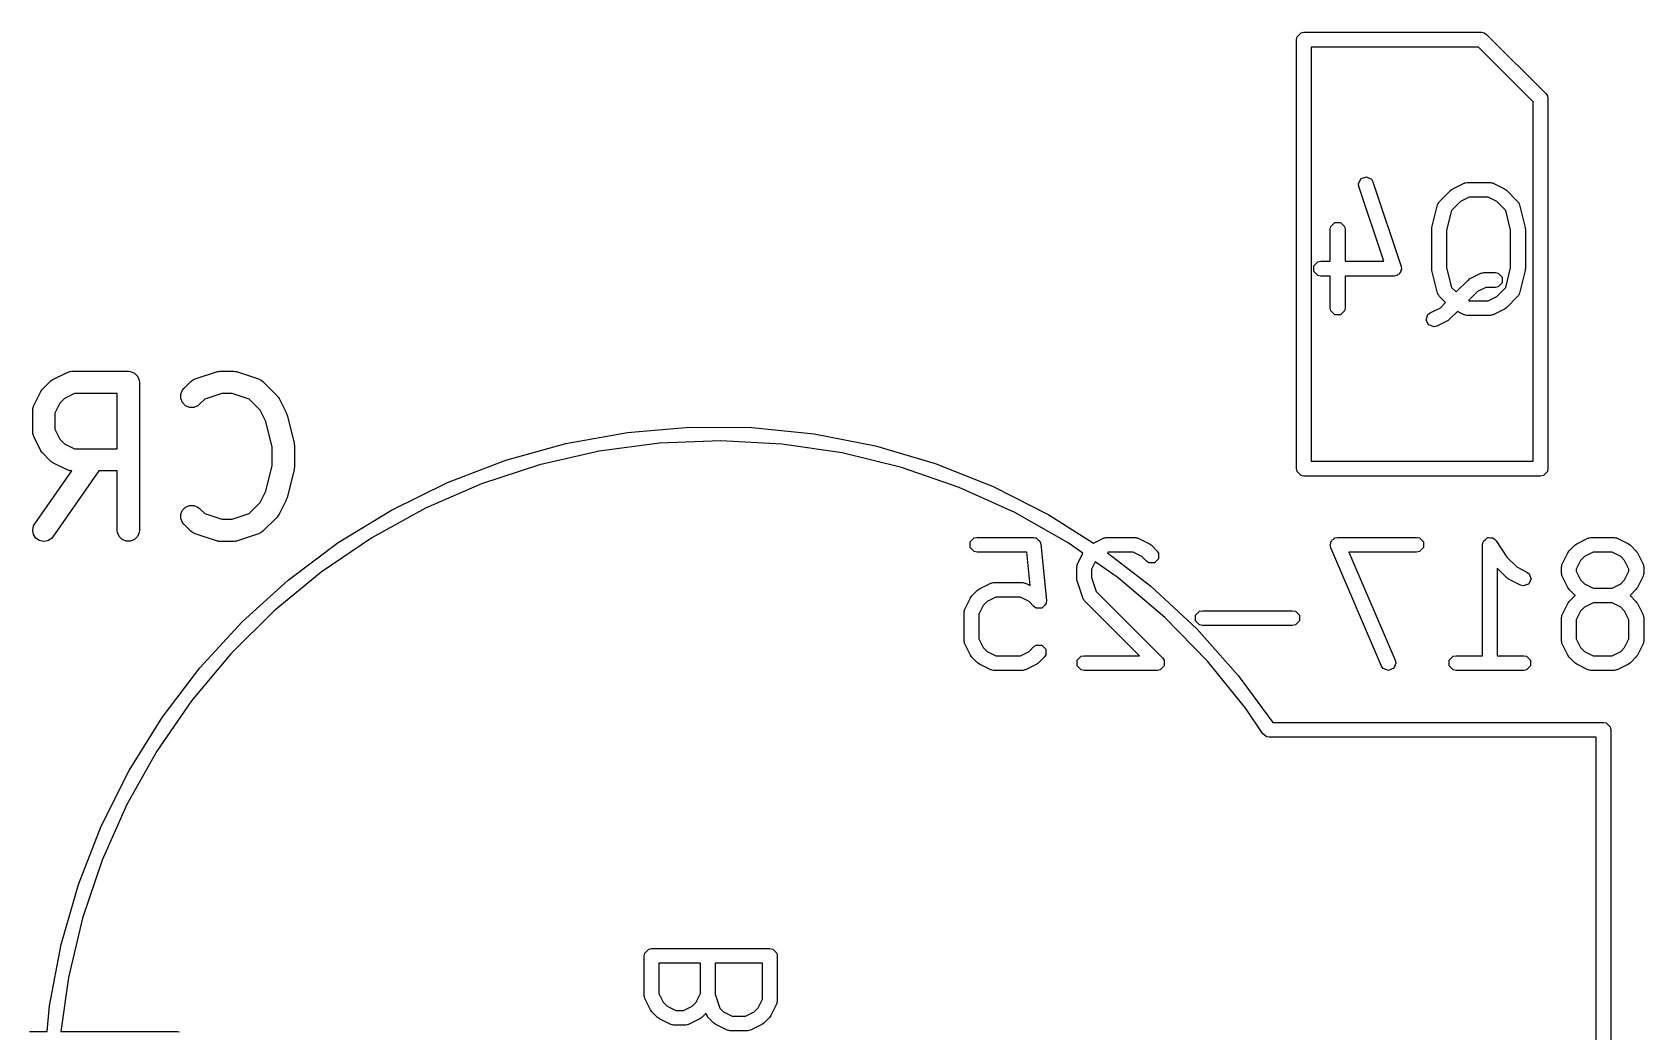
# Model space of a CAD drawing. Header units: inches. Extents: x 0.38 to 5.39, y 0.07 to 3.28.
# Drawn here: x 2.5066 to 2.9355, y 0.4169 to 0.6829 of the extents above; entities that cross this region are included whole.
import ezdxf

# ---------------------------------------------------------------- set-up
doc = ezdxf.new("R2010")
doc.units = ezdxf.units.IN
doc.header["$MEASUREMENT"] = 0
doc.layers.add('BLACK', color=250, linetype='CONTINUOUS')

msp = doc.modelspace()

# ---------------------------------------------------------------- linework, layer by layer
at = {"layer": 'BLACK', "linetype": 'CONTINUOUS'}
for p, q in [((2.84323, 0.6817), (2.84429, 0.68276)), ((2.84429, 0.68276), (2.84505, 0.68291)), ((2.84505, 0.68291), (2.89229, 0.68291)), ((2.89229, 0.68291), (2.89304, 0.68276)), ((2.89304, 0.68276), (2.89368, 0.68234)), ((2.89368, 0.68234), (2.90943, 0.66659)), ((2.84308, 0.68094), (2.84323, 0.6817)), ((2.84308, 0.56677), (2.84308, 0.68094)), ((2.84702, 0.67898), (2.84702, 0.56874)), ((2.89148, 0.67898), (2.84702, 0.67898)), ((2.90607, 0.66438), (2.89148, 0.67898)), ((2.90943, 0.66659), (2.90986, 0.66595)), ((2.90986, 0.66595), (2.90986, 0.66595)), ((2.90986, 0.66595), (2.91001, 0.6652)), ((2.91001, 0.6652), (2.91001, 0.56677)), ((2.90607, 0.56874), (2.90607, 0.66438)), ((2.85958, 0.64263), (2.86026, 0.64398)), ((2.86026, 0.64398), (2.86168, 0.64445)), ((2.86168, 0.64445), (2.86303, 0.64378)), ((2.86303, 0.64378), (2.86341, 0.64311)), ((2.85968, 0.64187), (2.85958, 0.64263)), ((2.86631, 0.62196), (2.85968, 0.64187)), ((2.86341, 0.64311), (2.87091, 0.62061)), ((2.88115, 0.63788), (2.88415, 0.64088)), ((2.88415, 0.64088), (2.88441, 0.64106)), ((2.88441, 0.64106), (2.88466, 0.64125)), ((2.88466, 0.64125), (2.88766, 0.64275)), ((2.88766, 0.64275), (2.88776, 0.64278)), ((2.88776, 0.64278), (2.88779, 0.64281)), ((2.88779, 0.64281), (2.8881, 0.64287)), ((2.8881, 0.64287), (2.8884, 0.64295)), ((2.8884, 0.64295), (2.88845, 0.64294)), ((2.88845, 0.64294), (2.88854, 0.64296)), ((2.88854, 0.64296), (2.89454, 0.64296)), ((2.89454, 0.64296), (2.89464, 0.64294)), ((2.89464, 0.64294), (2.89468, 0.64295)), ((2.89468, 0.64295), (2.89498, 0.64287)), ((2.89498, 0.64287), (2.89529, 0.64281)), ((2.89529, 0.64281), (2.89533, 0.64278)), ((2.89533, 0.64278), (2.89542, 0.64275)), ((2.89542, 0.64275), (2.89842, 0.64125)), ((2.89842, 0.64125), (2.89867, 0.64106)), ((2.89867, 0.64106), (2.89893, 0.64088)), ((2.89893, 0.64088), (2.90193, 0.63788)), ((2.87913, 0.63097), (2.88063, 0.63697)), ((2.88063, 0.63697), (2.88072, 0.63716)), ((2.88072, 0.63724), (2.88086, 0.63744)), ((2.88072, 0.63716), (2.88072, 0.63724)), ((2.88086, 0.63744), (2.88096, 0.63766)), ((2.88096, 0.63766), (2.88103, 0.6377)), ((2.88103, 0.6377), (2.88115, 0.63788)), ((2.88432, 0.63548), (2.88301, 0.63025)), ((2.88671, 0.63787), (2.88432, 0.63548)), ((2.88901, 0.63902), (2.88671, 0.63787)), ((2.89408, 0.63902), (2.88901, 0.63902)), ((2.89637, 0.63787), (2.89408, 0.63902)), ((2.89876, 0.63548), (2.89637, 0.63787)), ((2.90007, 0.63025), (2.89876, 0.63548)), ((2.90193, 0.63788), (2.90205, 0.6377)), ((2.90205, 0.6377), (2.90212, 0.63766)), ((2.90212, 0.63766), (2.90222, 0.63744)), ((2.90222, 0.63744), (2.90236, 0.63724)), ((2.90236, 0.63724), (2.90236, 0.63716)), ((2.90236, 0.63716), (2.90245, 0.63697)), ((2.90245, 0.63697), (2.90395, 0.63097)), ((2.85208, 0.63049), (2.85223, 0.63124)), ((2.85223, 0.63124), (2.85329, 0.63231)), ((2.85329, 0.63231), (2.8548, 0.63231)), ((2.8548, 0.63231), (2.85586, 0.63124)), ((2.85586, 0.63124), (2.85601, 0.63049)), ((2.87907, 0.63049), (2.87912, 0.63073)), ((2.87912, 0.63073), (2.87913, 0.63097)), ((2.90395, 0.63097), (2.90396, 0.63073)), ((2.90396, 0.63073), (2.90401, 0.63049)), ((2.85208, 0.62196), (2.85208, 0.63049)), ((2.85601, 0.63049), (2.85601, 0.62196)), ((2.87907, 0.61999), (2.87907, 0.63049)), ((2.88301, 0.63025), (2.88301, 0.62023)), ((2.90007, 0.62023), (2.90007, 0.63025)), ((2.90401, 0.63049), (2.90401, 0.61999)), ((2.84879, 0.62181), (2.84955, 0.62196)), ((2.84955, 0.62196), (2.85208, 0.62196)), ((2.85601, 0.62196), (2.86631, 0.62196)), ((2.84773, 0.62074), (2.84879, 0.62181)), ((2.84773, 0.61924), (2.84773, 0.62074)), ((2.84879, 0.61817), (2.84773, 0.61924)), ((2.84955, 0.61802), (2.84879, 0.61817)), ((2.85208, 0.61802), (2.84955, 0.61802)), ((2.85208, 0.60949), (2.85208, 0.61802)), ((2.86904, 0.61802), (2.85601, 0.61802)), ((2.85601, 0.61802), (2.85601, 0.60949)), ((2.8698, 0.61817), (2.86904, 0.61802)), ((2.87003, 0.6184), (2.8698, 0.61817)), ((2.87033, 0.6185), (2.87003, 0.6184)), ((2.87054, 0.61891), (2.87033, 0.6185)), ((2.87086, 0.61924), (2.87054, 0.61891)), ((2.87101, 0.61985), (2.87086, 0.61956)), ((2.87086, 0.61956), (2.87086, 0.61924)), ((2.87091, 0.62061), (2.87101, 0.61985)), ((2.87912, 0.61975), (2.87907, 0.61999)), ((2.87913, 0.61951), (2.87912, 0.61975)), ((2.88063, 0.61351), (2.87913, 0.61951)), ((2.88301, 0.62023), (2.88432, 0.615)), ((2.88916, 0.61725), (2.89216, 0.61875)), ((2.89216, 0.61875), (2.89226, 0.61878)), ((2.89226, 0.61878), (2.89229, 0.61881)), ((2.89229, 0.61881), (2.8926, 0.61887)), ((2.8926, 0.61887), (2.8929, 0.61895)), ((2.8929, 0.61895), (2.89294, 0.61894)), ((2.89294, 0.61894), (2.89304, 0.61896)), ((2.89304, 0.61896), (2.89604, 0.61896)), ((2.89604, 0.61896), (2.89679, 0.61881)), ((2.89679, 0.61881), (2.89786, 0.61774)), ((2.89786, 0.61774), (2.89786, 0.61624)), ((2.89876, 0.615), (2.90007, 0.62023)), ((2.90395, 0.61951), (2.90245, 0.61351)), ((2.90396, 0.61975), (2.90395, 0.61951)), ((2.90401, 0.61999), (2.90396, 0.61975)), ((2.88072, 0.61332), (2.88063, 0.61351)), ((2.88432, 0.615), (2.88554, 0.61378)), ((2.88554, 0.61378), (2.88865, 0.61688)), ((2.88865, 0.61688), (2.88891, 0.61706)), ((2.89121, 0.61387), (2.88887, 0.61153)), ((2.88891, 0.61706), (2.88916, 0.61725)), ((2.89351, 0.61502), (2.89121, 0.61387)), ((2.89604, 0.61502), (2.89351, 0.61502)), ((2.89679, 0.61517), (2.89604, 0.61502)), ((2.89637, 0.61261), (2.89876, 0.615)), ((2.89786, 0.61624), (2.89679, 0.61517)), ((2.90245, 0.61351), (2.90236, 0.61332)), ((2.85223, 0.60874), (2.85208, 0.60949)), ((2.85601, 0.60949), (2.85586, 0.60874)), ((2.87866, 0.60825), (2.88138, 0.60961)), ((2.88072, 0.61324), (2.88072, 0.61332)), ((2.88086, 0.61304), (2.88072, 0.61324)), ((2.88096, 0.61282), (2.88086, 0.61304)), ((2.88103, 0.61278), (2.88096, 0.61282)), ((2.88115, 0.6126), (2.88103, 0.61278)), ((2.88276, 0.61099), (2.88115, 0.6126)), ((2.88138, 0.60961), (2.88276, 0.61099)), ((2.88887, 0.61153), (2.88901, 0.61146)), ((2.88901, 0.61146), (2.89408, 0.61146)), ((2.89408, 0.61146), (2.89637, 0.61261)), ((2.89842, 0.60923), (2.89542, 0.60773)), ((2.89867, 0.60942), (2.89842, 0.60923)), ((2.89893, 0.6096), (2.89867, 0.60942)), ((2.90193, 0.6126), (2.89893, 0.6096)), ((2.90205, 0.61278), (2.90193, 0.6126)), ((2.90212, 0.61282), (2.90205, 0.61278)), ((2.90222, 0.61304), (2.90212, 0.61282)), ((2.90236, 0.61324), (2.90222, 0.61304)), ((2.90236, 0.61332), (2.90236, 0.61324)), ((2.85329, 0.60767), (2.85223, 0.60874)), ((2.8548, 0.60767), (2.85329, 0.60767)), ((2.85586, 0.60874), (2.8548, 0.60767)), ((2.87758, 0.60635), (2.87806, 0.60778)), ((2.87825, 0.60501), (2.87758, 0.60635)), ((2.87806, 0.60778), (2.87866, 0.60825)), ((2.87968, 0.60453), (2.87825, 0.60501)), ((2.88342, 0.60623), (2.88042, 0.60473)), ((2.88367, 0.60643), (2.88342, 0.60623)), ((2.88393, 0.6066), (2.88367, 0.60643)), ((2.88593, 0.6086), (2.88393, 0.6066)), ((2.88766, 0.60773), (2.88593, 0.6086)), ((2.88776, 0.60771), (2.88766, 0.60773)), ((2.88779, 0.60767), (2.88776, 0.60771)), ((2.8881, 0.60761), (2.88779, 0.60767)), ((2.8884, 0.60753), (2.8881, 0.60761)), ((2.88845, 0.60754), (2.8884, 0.60753)), ((2.88854, 0.60752), (2.88845, 0.60754)), ((2.89454, 0.60752), (2.88854, 0.60752)), ((2.89464, 0.60754), (2.89454, 0.60752)), ((2.89468, 0.60753), (2.89464, 0.60754)), ((2.89498, 0.60761), (2.89468, 0.60753)), ((2.89529, 0.60767), (2.89498, 0.60761)), ((2.89533, 0.60771), (2.89529, 0.60767)), ((2.89542, 0.60773), (2.89533, 0.60771)), ((2.88042, 0.60473), (2.87968, 0.60453)), ((2.51209, 0.59049), (2.51584, 0.59236)), ((2.51584, 0.59236), (2.51638, 0.59257)), ((2.51638, 0.59257), (2.51649, 0.59258)), ((2.51649, 0.59258), (2.51659, 0.59262)), ((2.51659, 0.59262), (2.51716, 0.59268)), ((2.51716, 0.59268), (2.53216, 0.59268)), ((2.53216, 0.59268), (2.53274, 0.59262)), ((2.53274, 0.59262), (2.5338, 0.59218)), ((2.5338, 0.59218), (2.53462, 0.59136)), ((2.54997, 0.59065), (2.5556, 0.59252)), ((2.5556, 0.59252), (2.55588, 0.59259)), ((2.55588, 0.59259), (2.55596, 0.59262)), ((2.55596, 0.59262), (2.55606, 0.59263)), ((2.55606, 0.59263), (2.55616, 0.59265)), ((2.55616, 0.59265), (2.55624, 0.59265)), ((2.55624, 0.59265), (2.55653, 0.59268)), ((2.55653, 0.59268), (2.56028, 0.59268)), ((2.56028, 0.59268), (2.56057, 0.59265)), ((2.56057, 0.59265), (2.56065, 0.59265)), ((2.56065, 0.59265), (2.56075, 0.59263)), ((2.56075, 0.59263), (2.56086, 0.59262)), ((2.56086, 0.59262), (2.56093, 0.59259)), ((2.56093, 0.59259), (2.56122, 0.59252)), ((2.56122, 0.59252), (2.56684, 0.59065)), ((2.50908, 0.58761), (2.50915, 0.5877)), ((2.50915, 0.5877), (2.50921, 0.58778)), ((2.50921, 0.58778), (2.50926, 0.58784)), ((2.50926, 0.58784), (2.50945, 0.58806)), ((2.50945, 0.58806), (2.51132, 0.58994)), ((2.51132, 0.58994), (2.51155, 0.59012)), ((2.51155, 0.59012), (2.5116, 0.59018)), ((2.5116, 0.59018), (2.51169, 0.59024)), ((2.51169, 0.59024), (2.51177, 0.5903)), ((2.51177, 0.5903), (2.51184, 0.59033)), ((2.51184, 0.59033), (2.51209, 0.59049)), ((2.53462, 0.59136), (2.53506, 0.5903)), ((2.53506, 0.5903), (2.53511, 0.58972)), ((2.53511, 0.58972), (2.53511, 0.55035)), ((2.54658, 0.58761), (2.54695, 0.58806)), ((2.54695, 0.58806), (2.54882, 0.58994)), ((2.54882, 0.58994), (2.54927, 0.5903)), ((2.54927, 0.5903), (2.54937, 0.59034)), ((2.54937, 0.59034), (2.54945, 0.59041)), ((2.54945, 0.59041), (2.54997, 0.59065)), ((2.56684, 0.59065), (2.56737, 0.59041)), ((2.56737, 0.59041), (2.56745, 0.59034)), ((2.56745, 0.59034), (2.56755, 0.5903)), ((2.56755, 0.5903), (2.56799, 0.58994)), ((2.56799, 0.58994), (2.57174, 0.58619)), ((2.50682, 0.583), (2.50702, 0.58355)), ((2.50702, 0.58355), (2.5089, 0.58729)), ((2.5089, 0.58729), (2.50905, 0.58754)), ((2.50905, 0.58754), (2.50908, 0.58761)), ((2.51396, 0.58423), (2.51262, 0.58153)), ((2.51516, 0.58542), (2.51396, 0.58423)), ((2.51786, 0.58677), (2.51516, 0.58542)), ((2.52921, 0.58677), (2.51786, 0.58677)), ((2.52921, 0.57205), (2.52921, 0.58677)), ((2.54614, 0.58655), (2.54658, 0.58761)), ((2.54614, 0.5854), (2.54614, 0.58655)), ((2.54658, 0.58433), (2.54614, 0.5854)), ((2.54739, 0.58352), (2.54658, 0.58433)), ((2.54846, 0.58308), (2.54739, 0.58352)), ((2.55067, 0.58352), (2.54961, 0.58308)), ((2.55112, 0.58389), (2.55067, 0.58352)), ((2.5525, 0.58527), (2.55112, 0.58389)), ((2.55701, 0.58677), (2.5525, 0.58527)), ((2.5598, 0.58677), (2.55701, 0.58677)), ((2.56431, 0.58527), (2.5598, 0.58677)), ((2.56723, 0.58235), (2.56431, 0.58527)), ((2.57174, 0.58619), (2.57193, 0.58596)), ((2.57193, 0.58596), (2.57199, 0.58591)), ((2.57199, 0.58591), (2.57204, 0.58582)), ((2.57204, 0.58582), (2.57211, 0.58574)), ((2.57211, 0.58574), (2.57214, 0.58567)), ((2.57214, 0.58567), (2.5723, 0.58542)), ((2.5723, 0.58542), (2.57417, 0.58167)), ((2.50671, 0.58222), (2.50677, 0.5828)), ((2.50671, 0.5766), (2.50671, 0.58222)), ((2.50677, 0.5828), (2.50681, 0.5829)), ((2.50681, 0.5829), (2.50682, 0.583)), ((2.51262, 0.58153), (2.51262, 0.5773)), ((2.54961, 0.58308), (2.54846, 0.58308)), ((2.56874, 0.57932), (2.56723, 0.58235)), ((2.57045, 0.57249), (2.56874, 0.57932)), ((2.57417, 0.58167), (2.57419, 0.58163)), ((2.57419, 0.58163), (2.5742, 0.58161)), ((2.5742, 0.58161), (2.57429, 0.58137)), ((2.57429, 0.58137), (2.57438, 0.58113)), ((2.57438, 0.58113), (2.57438, 0.58111)), ((2.57438, 0.58111), (2.57439, 0.58107)), ((2.57439, 0.58107), (2.57627, 0.57357)), ((2.50677, 0.57602), (2.50671, 0.5766)), ((2.50681, 0.57593), (2.50677, 0.57602)), ((2.50682, 0.57582), (2.50681, 0.57593)), ((2.50702, 0.57528), (2.50682, 0.57582)), ((2.5089, 0.57153), (2.50702, 0.57528)), ((2.51262, 0.5773), (2.51396, 0.5746)), ((2.64864, 0.57344), (2.66499, 0.57638)), ((2.66499, 0.57638), (2.68154, 0.5778)), ((2.68154, 0.5778), (2.69815, 0.57768)), ((2.69815, 0.57768), (2.71468, 0.57602)), ((2.71468, 0.57602), (2.73098, 0.57284)), ((2.50905, 0.57128), (2.5089, 0.57153)), ((2.50908, 0.57121), (2.50905, 0.57128)), ((2.50915, 0.57113), (2.50908, 0.57121)), ((2.50921, 0.57104), (2.50915, 0.57113)), ((2.50926, 0.57099), (2.50921, 0.57104)), ((2.50945, 0.57076), (2.50926, 0.57099)), ((2.51132, 0.56889), (2.50945, 0.57076)), ((2.51396, 0.5746), (2.51516, 0.5734)), ((2.51516, 0.5734), (2.51786, 0.57205)), ((2.51786, 0.57205), (2.52921, 0.57205)), ((2.57045, 0.56759), (2.57045, 0.57249)), ((2.57627, 0.57357), (2.57628, 0.57347)), ((2.57628, 0.57347), (2.5763, 0.57343)), ((2.5763, 0.57343), (2.57632, 0.57321)), ((2.57632, 0.57321), (2.57635, 0.57299)), ((2.57635, 0.57299), (2.57635, 0.57295)), ((2.57635, 0.57295), (2.57636, 0.57285)), ((2.57636, 0.57285), (2.57636, 0.56723)), ((2.63264, 0.56899), (2.64864, 0.57344)), ((2.65745, 0.57141), (2.6416, 0.56779)), ((2.67357, 0.57355), (2.65745, 0.57141)), ((2.68982, 0.57418), (2.67357, 0.57355)), ((2.70606, 0.57331), (2.68982, 0.57418)), ((2.72215, 0.57094), (2.70606, 0.57331)), ((2.73795, 0.56708), (2.72215, 0.57094)), ((2.73098, 0.57284), (2.74692, 0.56816)), ((2.51155, 0.5687), (2.51132, 0.56889)), ((2.5116, 0.56864), (2.51155, 0.5687)), ((2.51169, 0.56859), (2.5116, 0.56864)), ((2.51177, 0.56852), (2.51169, 0.56859)), ((2.51184, 0.56849), (2.51177, 0.56852)), ((2.51209, 0.56834), (2.51184, 0.56849)), ((2.51584, 0.56646), (2.51209, 0.56834)), ((2.51638, 0.56625), (2.51584, 0.56646)), ((2.51649, 0.56625), (2.51638, 0.56625)), ((2.51659, 0.56621), (2.51649, 0.56625)), ((2.51712, 0.56615), (2.51659, 0.56621)), ((2.56874, 0.56076), (2.57045, 0.56759)), ((2.57627, 0.56651), (2.57439, 0.55901)), ((2.57628, 0.56661), (2.57627, 0.56651)), ((2.5763, 0.56665), (2.57628, 0.56661)), ((2.57632, 0.56687), (2.5763, 0.56665)), ((2.57635, 0.56708), (2.57632, 0.56687)), ((2.57636, 0.56723), (2.57635, 0.56713)), ((2.57635, 0.56713), (2.57635, 0.56708)), ((2.61712, 0.56308), (2.63264, 0.56899)), ((2.6416, 0.56779), (2.62615, 0.56271)), ((2.75332, 0.56178), (2.73795, 0.56708)), ((2.74692, 0.56816), (2.76235, 0.56202)), ((2.84323, 0.56602), (2.84308, 0.56677)), ((2.84702, 0.56874), (2.90607, 0.56874)), ((2.91001, 0.56677), (2.90986, 0.56602)), ((2.50724, 0.55205), (2.51712, 0.56615)), ((2.52432, 0.56615), (2.51208, 0.54866)), ((2.52921, 0.56615), (2.52432, 0.56615)), ((2.52921, 0.55035), (2.52921, 0.56615)), ((2.60221, 0.55575), (2.61712, 0.56308)), ((2.62615, 0.56271), (2.61123, 0.55622)), ((2.76235, 0.56202), (2.77715, 0.55448)), ((2.84429, 0.56495), (2.84323, 0.56602)), ((2.84505, 0.5648), (2.84429, 0.56495)), ((2.90804, 0.5648), (2.84505, 0.5648)), ((2.90879, 0.56495), (2.90804, 0.5648)), ((2.90986, 0.56602), (2.90879, 0.56495)), ((2.56431, 0.55481), (2.56723, 0.55773)), ((2.56723, 0.55773), (2.56874, 0.56076)), ((2.57417, 0.55841), (2.5723, 0.55466)), ((2.57419, 0.55845), (2.57417, 0.55841)), ((2.5742, 0.55847), (2.57419, 0.55845)), ((2.57429, 0.55871), (2.5742, 0.55847)), ((2.57438, 0.55895), (2.57429, 0.55871)), ((2.57439, 0.55901), (2.57438, 0.55897)), ((2.57438, 0.55897), (2.57438, 0.55895)), ((2.76814, 0.55508), (2.75332, 0.56178)), ((2.54614, 0.55468), (2.54658, 0.55574)), ((2.54614, 0.55353), (2.54614, 0.55468)), ((2.54658, 0.55246), (2.54614, 0.55353)), ((2.54658, 0.55574), (2.54739, 0.55656)), ((2.54739, 0.55656), (2.54846, 0.557)), ((2.54846, 0.557), (2.54961, 0.557)), ((2.54961, 0.557), (2.55067, 0.55656)), ((2.55067, 0.55656), (2.55112, 0.55619)), ((2.55112, 0.55619), (2.5525, 0.55481)), ((2.5525, 0.55481), (2.55701, 0.55331)), ((2.5598, 0.55331), (2.56431, 0.55481)), ((2.57174, 0.55389), (2.56799, 0.55014)), ((2.57193, 0.55412), (2.57174, 0.55389)), ((2.57199, 0.55417), (2.57193, 0.55412)), ((2.57204, 0.55426), (2.57199, 0.55417)), ((2.57211, 0.55434), (2.57204, 0.55426)), ((2.57214, 0.55441), (2.57211, 0.55434)), ((2.5723, 0.55466), (2.57214, 0.55441)), ((2.58804, 0.54708), (2.60221, 0.55575)), ((2.61123, 0.55622), (2.59698, 0.54838)), ((2.78227, 0.54703), (2.76814, 0.55508)), ((2.77715, 0.55448), (2.78905, 0.54695)), ((2.50671, 0.55042), (2.50696, 0.55154)), ((2.50691, 0.54928), (2.50671, 0.55042)), ((2.50753, 0.54831), (2.50691, 0.54928)), ((2.50696, 0.55154), (2.50724, 0.55205)), ((2.52926, 0.54978), (2.52921, 0.55035)), ((2.5297, 0.54871), (2.52926, 0.54978)), ((2.53506, 0.54978), (2.53462, 0.54871)), ((2.53511, 0.55035), (2.53506, 0.54978)), ((2.54695, 0.55202), (2.54658, 0.55246)), ((2.54882, 0.55014), (2.54695, 0.55202)), ((2.54927, 0.54977), (2.54882, 0.55014)), ((2.54937, 0.54973), (2.54927, 0.54977)), ((2.54945, 0.54966), (2.54937, 0.54973)), ((2.54997, 0.54943), (2.54945, 0.54966)), ((2.5556, 0.54755), (2.54997, 0.54943)), ((2.55701, 0.55331), (2.5598, 0.55331)), ((2.56684, 0.54943), (2.56122, 0.54755)), ((2.56737, 0.54966), (2.56684, 0.54943)), ((2.56745, 0.54973), (2.56737, 0.54966)), ((2.56755, 0.54977), (2.56745, 0.54973)), ((2.56799, 0.55014), (2.56755, 0.54977)), ((2.50847, 0.54765), (2.50753, 0.54831)), ((2.5096, 0.5474), (2.50847, 0.54765)), ((2.51073, 0.5476), (2.5096, 0.5474)), ((2.51171, 0.54822), (2.51073, 0.5476)), ((2.51208, 0.54866), (2.51171, 0.54822)), ((2.53052, 0.5479), (2.5297, 0.54871)), ((2.53158, 0.54746), (2.53052, 0.5479)), ((2.53274, 0.54746), (2.53158, 0.54746)), ((2.5338, 0.5479), (2.53274, 0.54746)), ((2.53462, 0.54871), (2.5338, 0.5479)), ((2.55588, 0.54749), (2.5556, 0.54755)), ((2.55596, 0.54746), (2.55588, 0.54749)), ((2.55606, 0.54745), (2.55596, 0.54746)), ((2.55616, 0.54742), (2.55606, 0.54745)), ((2.55624, 0.54743), (2.55616, 0.54742)), ((2.55653, 0.5474), (2.55624, 0.54743)), ((2.56028, 0.5474), (2.55653, 0.5474)), ((2.56057, 0.54743), (2.56028, 0.5474)), ((2.56065, 0.54742), (2.56057, 0.54743)), ((2.56075, 0.54745), (2.56065, 0.54742)), ((2.56086, 0.54746), (2.56075, 0.54745)), ((2.56093, 0.54749), (2.56086, 0.54746)), ((2.56122, 0.54755), (2.56093, 0.54749)), ((2.57474, 0.53713), (2.58804, 0.54708)), ((2.59698, 0.54838), (2.58352, 0.53926)), ((2.75624, 0.54725), (2.7573, 0.54832)), ((2.75624, 0.54575), (2.75624, 0.54725)), ((2.7573, 0.54468), (2.75624, 0.54575)), ((2.7573, 0.54832), (2.75806, 0.54847)), ((2.75806, 0.54847), (2.77306, 0.54847)), ((2.77306, 0.54847), (2.77353, 0.54838)), ((2.77353, 0.54838), (2.77362, 0.54838)), ((2.77362, 0.54838), (2.77367, 0.54835)), ((2.77367, 0.54835), (2.77381, 0.54832)), ((2.77381, 0.54832), (2.77428, 0.54785)), ((2.77428, 0.54785), (2.77479, 0.54743)), ((2.77479, 0.54743), (2.77483, 0.5473)), ((2.77483, 0.5473), (2.77487, 0.54725)), ((2.77487, 0.54725), (2.77487, 0.54716)), ((2.77487, 0.54716), (2.77501, 0.5467)), ((2.77501, 0.5467), (2.77651, 0.5317)), ((2.78623, 0.54426), (2.78227, 0.54703)), ((2.78905, 0.54695), (2.79167, 0.54826)), ((2.79167, 0.54826), (2.79177, 0.54829)), ((2.79177, 0.54829), (2.7918, 0.54832)), ((2.7918, 0.54832), (2.79211, 0.54838)), ((2.79211, 0.54838), (2.79241, 0.54846)), ((2.79241, 0.54846), (2.79246, 0.54845)), ((2.79246, 0.54845), (2.79255, 0.54847)), ((2.79255, 0.54847), (2.80005, 0.54847)), ((2.80005, 0.54847), (2.80015, 0.54845)), ((2.80015, 0.54845), (2.80019, 0.54846)), ((2.80019, 0.54846), (2.8005, 0.54838)), ((2.8005, 0.54838), (2.80081, 0.54832)), ((2.80081, 0.54832), (2.80084, 0.54829)), ((2.80084, 0.54829), (2.80093, 0.54826)), ((2.80093, 0.54826), (2.80393, 0.54676)), ((2.80393, 0.54676), (2.80418, 0.54657)), ((2.80418, 0.54657), (2.80444, 0.54639)), ((2.80444, 0.54639), (2.80594, 0.54489)), ((2.80594, 0.54489), (2.80637, 0.54425)), ((2.85208, 0.54648), (2.85223, 0.54685)), ((2.85223, 0.54577), (2.85208, 0.54648)), ((2.85223, 0.54725), (2.8525, 0.54752)), ((2.85223, 0.54685), (2.85223, 0.54725)), ((2.85223, 0.54575), (2.85223, 0.54577)), ((2.85223, 0.54574), (2.85223, 0.54575)), ((2.85224, 0.54572), (2.85223, 0.54574)), ((2.86574, 0.51423), (2.85224, 0.54572)), ((2.8525, 0.54752), (2.85264, 0.54788)), ((2.85264, 0.54788), (2.85301, 0.54803)), ((2.85301, 0.54803), (2.85329, 0.54832)), ((2.85329, 0.54832), (2.854, 0.54846)), ((2.854, 0.54846), (2.85402, 0.54847)), ((2.85402, 0.54847), (2.85403, 0.54847)), ((2.85403, 0.54847), (2.85405, 0.54847)), ((2.85405, 0.54847), (2.87504, 0.54847)), ((2.87504, 0.54847), (2.8758, 0.54832)), ((2.8758, 0.54832), (2.87686, 0.54725)), ((2.87686, 0.54575), (2.8758, 0.54468)), ((2.87686, 0.54725), (2.87686, 0.54575)), ((2.89257, 0.5465), (2.89272, 0.54725)), ((2.89257, 0.51697), (2.89257, 0.5465)), ((2.89272, 0.54725), (2.89287, 0.5474)), ((2.89287, 0.5474), (2.89291, 0.5476)), ((2.89291, 0.5476), (2.89338, 0.54791)), ((2.89338, 0.54791), (2.89379, 0.54832)), ((2.89379, 0.54832), (2.89399, 0.54832)), ((2.89399, 0.54832), (2.89416, 0.54843)), ((2.89416, 0.54843), (2.89472, 0.54832)), ((2.89472, 0.54832), (2.89529, 0.54832)), ((2.89529, 0.54832), (2.89544, 0.54818)), ((2.89544, 0.54818), (2.89564, 0.54814)), ((2.89564, 0.54814), (2.89618, 0.54759)), ((2.89618, 0.54759), (2.89907, 0.54325)), ((2.91547, 0.54463), (2.91565, 0.54489)), ((2.91565, 0.54489), (2.91715, 0.54639)), ((2.91715, 0.54639), (2.91741, 0.54657)), ((2.91741, 0.54657), (2.91766, 0.54676)), ((2.91766, 0.54676), (2.92066, 0.54826)), ((2.92066, 0.54826), (2.92075, 0.54829)), ((2.92075, 0.54829), (2.92078, 0.54832)), ((2.92078, 0.54832), (2.92109, 0.54838)), ((2.92109, 0.54838), (2.9214, 0.54846)), ((2.9214, 0.54846), (2.92144, 0.54845)), ((2.92144, 0.54845), (2.92154, 0.54847)), ((2.92154, 0.54847), (2.92754, 0.54847)), ((2.92754, 0.54847), (2.92763, 0.54845)), ((2.92763, 0.54845), (2.92768, 0.54846)), ((2.92768, 0.54846), (2.92798, 0.54838)), ((2.92798, 0.54838), (2.92829, 0.54832)), ((2.92829, 0.54832), (2.92832, 0.54829)), ((2.92832, 0.54829), (2.92842, 0.54826)), ((2.92842, 0.54826), (2.93142, 0.54676)), ((2.93142, 0.54676), (2.93167, 0.54657)), ((2.93167, 0.54657), (2.93193, 0.54639)), ((2.93193, 0.54639), (2.93343, 0.54489)), ((2.93343, 0.54489), (2.9336, 0.54463)), ((2.75806, 0.54453), (2.7573, 0.54468)), ((2.77127, 0.54453), (2.75806, 0.54453)), ((2.77216, 0.53565), (2.77127, 0.54453)), ((2.78459, 0.54064), (2.78467, 0.54094)), ((2.78461, 0.5406), (2.78459, 0.54064)), ((2.78459, 0.5405), (2.78461, 0.5406)), ((2.78459, 0.5375), (2.78459, 0.5405)), ((2.78467, 0.54094), (2.78474, 0.54125)), ((2.78474, 0.54125), (2.78477, 0.54129)), ((2.78477, 0.54129), (2.78479, 0.54138)), ((2.78479, 0.54138), (2.78623, 0.54426)), ((2.78949, 0.54198), (2.78852, 0.54004)), ((2.7956, 0.53771), (2.78949, 0.54198)), ((2.79302, 0.54453), (2.79275, 0.5444)), ((2.79275, 0.5444), (2.80435, 0.53546)), ((2.79959, 0.54453), (2.79302, 0.54453)), ((2.80189, 0.54338), (2.79959, 0.54453)), ((2.80316, 0.54211), (2.80189, 0.54338)), ((2.8038, 0.54168), (2.80316, 0.54211)), ((2.80531, 0.54168), (2.8038, 0.54168)), ((2.80637, 0.54275), (2.80531, 0.54168)), ((2.80637, 0.54425), (2.80637, 0.54275)), ((2.87504, 0.54453), (2.85703, 0.54453)), ((2.85703, 0.54453), (2.86935, 0.51578)), ((2.8758, 0.54468), (2.87504, 0.54453)), ((2.89907, 0.54325), (2.90171, 0.54062)), ((2.90171, 0.54062), (2.90442, 0.53926)), ((2.91357, 0.54064), (2.91366, 0.54094)), ((2.91359, 0.5406), (2.91357, 0.54064)), ((2.91357, 0.5405), (2.91359, 0.5406)), ((2.91357, 0.539), (2.91357, 0.5405)), ((2.91366, 0.54094), (2.91372, 0.54125)), ((2.91372, 0.54125), (2.91375, 0.54129)), ((2.91375, 0.54129), (2.91378, 0.54138)), ((2.91378, 0.54138), (2.91528, 0.54438)), ((2.91528, 0.54438), (2.91547, 0.54463)), ((2.91866, 0.54233), (2.91751, 0.54004)), ((2.9197, 0.54338), (2.91866, 0.54233)), ((2.922, 0.54453), (2.9197, 0.54338)), ((2.92707, 0.54453), (2.922, 0.54453)), ((2.92937, 0.54338), (2.92707, 0.54453)), ((2.93042, 0.54233), (2.92937, 0.54338)), ((2.93157, 0.54004), (2.93042, 0.54233)), ((2.9336, 0.54463), (2.9338, 0.54438)), ((2.9338, 0.54438), (2.9353, 0.54138)), ((2.9353, 0.54138), (2.93532, 0.54129)), ((2.93532, 0.54129), (2.93535, 0.54125)), ((2.93535, 0.54125), (2.93542, 0.54094)), ((2.93542, 0.54094), (2.9355, 0.54064)), ((2.9355, 0.54064), (2.93549, 0.5406)), ((2.93549, 0.5406), (2.9355, 0.5405)), ((2.9355, 0.5405), (2.9355, 0.539)), ((2.56242, 0.52599), (2.57474, 0.53713)), ((2.58352, 0.53926), (2.57097, 0.52892)), ((2.75868, 0.53476), (2.76168, 0.53626)), ((2.76168, 0.53626), (2.76177, 0.53629)), ((2.76177, 0.53629), (2.7618, 0.53632)), ((2.7618, 0.53632), (2.76211, 0.53638)), ((2.76211, 0.53638), (2.76242, 0.53647)), ((2.76242, 0.53647), (2.76246, 0.53645)), ((2.76246, 0.53645), (2.76256, 0.53647)), ((2.76256, 0.53647), (2.77006, 0.53647)), ((2.77006, 0.53647), (2.77015, 0.53645)), ((2.77015, 0.53645), (2.7702, 0.53647)), ((2.7702, 0.53647), (2.7705, 0.53638)), ((2.7705, 0.53638), (2.77081, 0.53632)), ((2.77081, 0.53632), (2.77084, 0.53629)), ((2.77084, 0.53629), (2.77094, 0.53626)), ((2.77094, 0.53626), (2.77216, 0.53565)), ((2.78465, 0.53719), (2.78459, 0.5375)), ((2.78469, 0.53688), (2.78465, 0.53719)), ((2.78619, 0.53238), (2.78469, 0.53688)), ((2.78852, 0.54004), (2.78852, 0.53782)), ((2.78852, 0.53782), (2.78977, 0.53407)), ((2.808, 0.52719), (2.7956, 0.53771)), ((2.89915, 0.53761), (2.89651, 0.54025)), ((2.89651, 0.54025), (2.89651, 0.51697)), ((2.89941, 0.53743), (2.89915, 0.53761)), ((2.89966, 0.53724), (2.89941, 0.53743)), ((2.90266, 0.53574), (2.89966, 0.53724)), ((2.90442, 0.53926), (2.90503, 0.53879)), ((2.9055, 0.53736), (2.90483, 0.53601)), ((2.90503, 0.53879), (2.9055, 0.53736)), ((2.91359, 0.5389), (2.91357, 0.539)), ((2.91357, 0.53886), (2.91359, 0.5389)), ((2.91366, 0.53856), (2.91357, 0.53886)), ((2.91372, 0.53825), (2.91366, 0.53856)), ((2.91375, 0.53822), (2.91372, 0.53825)), ((2.91378, 0.53812), (2.91375, 0.53822)), ((2.91528, 0.53512), (2.91378, 0.53812)), ((2.91751, 0.54004), (2.91751, 0.53947)), ((2.91751, 0.53947), (2.91866, 0.53717)), ((2.91866, 0.53717), (2.9197, 0.53612)), ((2.92937, 0.53612), (2.93042, 0.53717)), ((2.93042, 0.53717), (2.93157, 0.53947)), ((2.93157, 0.53947), (2.93157, 0.54004)), ((2.9353, 0.53812), (2.9338, 0.53512)), ((2.93532, 0.53822), (2.9353, 0.53812)), ((2.93535, 0.53825), (2.93532, 0.53822)), ((2.93542, 0.53856), (2.93535, 0.53825)), ((2.9355, 0.53886), (2.93542, 0.53856)), ((2.9355, 0.539), (2.93549, 0.5389)), ((2.93549, 0.5389), (2.9355, 0.53886)), ((2.7548, 0.52938), (2.7563, 0.53238)), ((2.7563, 0.53238), (2.75649, 0.53263)), ((2.75649, 0.53263), (2.75667, 0.53289)), ((2.75667, 0.53289), (2.75817, 0.53439)), ((2.75817, 0.53439), (2.75843, 0.53457)), ((2.75843, 0.53457), (2.75868, 0.53476)), ((2.76302, 0.53253), (2.76072, 0.53138)), ((2.76959, 0.53253), (2.76302, 0.53253)), ((2.77189, 0.53138), (2.76959, 0.53253)), ((2.78624, 0.53229), (2.78619, 0.53238)), ((2.78624, 0.53225), (2.78624, 0.53229)), ((2.78641, 0.53199), (2.78624, 0.53225)), ((2.78657, 0.53171), (2.78641, 0.53199)), ((2.78977, 0.53407), (2.80744, 0.5164)), ((2.80435, 0.53546), (2.81651, 0.52414)), ((2.9034, 0.53554), (2.90266, 0.53574)), ((2.90483, 0.53601), (2.9034, 0.53554)), ((2.91547, 0.53487), (2.91528, 0.53512)), ((2.91565, 0.53461), (2.91547, 0.53487)), ((2.91715, 0.53311), (2.91565, 0.53461)), ((2.91565, 0.53139), (2.91715, 0.53289)), ((2.91731, 0.533), (2.91715, 0.53311)), ((2.91715, 0.53289), (2.91731, 0.533)), ((2.9197, 0.53612), (2.922, 0.53497)), ((2.922, 0.53497), (2.92707, 0.53497)), ((2.92707, 0.53497), (2.92937, 0.53612)), ((2.93193, 0.53311), (2.93177, 0.533)), ((2.93177, 0.533), (2.93193, 0.53289)), ((2.93343, 0.53461), (2.93193, 0.53311)), ((2.93193, 0.53289), (2.93343, 0.53139)), ((2.9336, 0.53487), (2.93343, 0.53461)), ((2.9338, 0.53512), (2.9336, 0.53487)), ((2.57097, 0.52892), (2.55942, 0.51747)), ((2.75459, 0.52864), (2.75468, 0.52895)), ((2.75461, 0.5286), (2.75459, 0.52864)), ((2.75459, 0.5285), (2.75461, 0.5286)), ((2.75459, 0.521), (2.75459, 0.5285)), ((2.75468, 0.52895), (2.75474, 0.52926)), ((2.75474, 0.52926), (2.75477, 0.52929)), ((2.75477, 0.52929), (2.7548, 0.52938)), ((2.75968, 0.53034), (2.75853, 0.52804)), ((2.75853, 0.52804), (2.75853, 0.52147)), ((2.76072, 0.53138), (2.75968, 0.53034)), ((2.77316, 0.53011), (2.77189, 0.53138)), ((2.7738, 0.52968), (2.77316, 0.53011)), ((2.77391, 0.52968), (2.7738, 0.52968)), ((2.77399, 0.52962), (2.77391, 0.52968)), ((2.77465, 0.52968), (2.77399, 0.52962)), ((2.77531, 0.52968), (2.77465, 0.52968)), ((2.77538, 0.52976), (2.77531, 0.52968)), ((2.77549, 0.52977), (2.77538, 0.52976)), ((2.77591, 0.53028), (2.77549, 0.52977)), ((2.77637, 0.53075), (2.77591, 0.53028)), ((2.77644, 0.53093), (2.77637, 0.53085)), ((2.77637, 0.53085), (2.77637, 0.53075)), ((2.77651, 0.5317), (2.77644, 0.53093)), ((2.78661, 0.53169), (2.78657, 0.53171)), ((2.78666, 0.53161), (2.78661, 0.53169)), ((2.8013, 0.51697), (2.78666, 0.53161)), ((2.81623, 0.52776), (2.8173, 0.52882)), ((2.81623, 0.52625), (2.81623, 0.52776)), ((2.8173, 0.52882), (2.81805, 0.52897)), ((2.81805, 0.52897), (2.84205, 0.52897)), ((2.84205, 0.52897), (2.8428, 0.52882)), ((2.8428, 0.52882), (2.84387, 0.52776)), ((2.84387, 0.52776), (2.84387, 0.52625)), ((2.91366, 0.52745), (2.91372, 0.52776)), ((2.91372, 0.52776), (2.91375, 0.52779)), ((2.91375, 0.52779), (2.91378, 0.52788)), ((2.91378, 0.52788), (2.91528, 0.53088)), ((2.91528, 0.53088), (2.91547, 0.53113)), ((2.91547, 0.53113), (2.91565, 0.53139)), ((2.91866, 0.52884), (2.91751, 0.52654)), ((2.9197, 0.52988), (2.91866, 0.52884)), ((2.922, 0.53103), (2.9197, 0.52988)), ((2.92707, 0.53103), (2.922, 0.53103)), ((2.92937, 0.52988), (2.92707, 0.53103)), ((2.93042, 0.52884), (2.92937, 0.52988)), ((2.93157, 0.52654), (2.93042, 0.52884)), ((2.93343, 0.53139), (2.9336, 0.53113)), ((2.9336, 0.53113), (2.9338, 0.53088)), ((2.9338, 0.53088), (2.9353, 0.52788)), ((2.9353, 0.52788), (2.93532, 0.52779)), ((2.93532, 0.52779), (2.93535, 0.52776)), ((2.93535, 0.52776), (2.93542, 0.52745)), ((2.55118, 0.51376), (2.56242, 0.52599)), ((2.81938, 0.51557), (2.808, 0.52719)), ((2.8173, 0.52518), (2.81623, 0.52625)), ((2.81651, 0.52414), (2.82756, 0.51174)), ((2.81805, 0.52503), (2.8173, 0.52518)), ((2.84205, 0.52503), (2.81805, 0.52503)), ((2.8428, 0.52518), (2.84205, 0.52503)), ((2.84387, 0.52625), (2.8428, 0.52518)), ((2.91357, 0.52714), (2.91366, 0.52745)), ((2.91359, 0.5271), (2.91357, 0.52714)), ((2.91357, 0.527), (2.91359, 0.5271)), ((2.91357, 0.521), (2.91357, 0.527)), ((2.91751, 0.52654), (2.91751, 0.52147)), ((2.93157, 0.52147), (2.93157, 0.52654)), ((2.93542, 0.52745), (2.9355, 0.52714)), ((2.9355, 0.52714), (2.93549, 0.5271)), ((2.93549, 0.5271), (2.9355, 0.527)), ((2.9355, 0.527), (2.9355, 0.521)), ((2.75461, 0.52091), (2.75459, 0.521)), ((2.75459, 0.52086), (2.75461, 0.52091)), ((2.75468, 0.52056), (2.75459, 0.52086)), ((2.75474, 0.52025), (2.75468, 0.52056)), ((2.75477, 0.52022), (2.75474, 0.52025)), ((2.7548, 0.52012), (2.75477, 0.52022)), ((2.7563, 0.51712), (2.7548, 0.52012)), ((2.75853, 0.52147), (2.75968, 0.51917)), ((2.75968, 0.51917), (2.76072, 0.51812)), ((2.77189, 0.51812), (2.77316, 0.5194)), ((2.77316, 0.5194), (2.7738, 0.51982)), ((2.7738, 0.51982), (2.77531, 0.51982)), ((2.77531, 0.51982), (2.77637, 0.51876)), ((2.91359, 0.52091), (2.91357, 0.521)), ((2.91357, 0.52086), (2.91359, 0.52091)), ((2.91366, 0.52056), (2.91357, 0.52086)), ((2.91372, 0.52025), (2.91366, 0.52056)), ((2.91375, 0.52022), (2.91372, 0.52025)), ((2.91378, 0.52012), (2.91375, 0.52022)), ((2.91528, 0.51712), (2.91378, 0.52012)), ((2.91751, 0.52147), (2.91866, 0.51917)), ((2.91866, 0.51917), (2.9197, 0.51812)), ((2.92937, 0.51812), (2.93042, 0.51917)), ((2.93042, 0.51917), (2.93157, 0.52147)), ((2.9353, 0.52012), (2.9338, 0.51712)), ((2.93532, 0.52022), (2.9353, 0.52012)), ((2.93535, 0.52025), (2.93532, 0.52022)), ((2.93542, 0.52056), (2.93535, 0.52025)), ((2.9355, 0.52086), (2.93542, 0.52056)), ((2.9355, 0.521), (2.93549, 0.52091)), ((2.93549, 0.52091), (2.9355, 0.52086)), ((2.55942, 0.51747), (2.54899, 0.50499)), ((2.75649, 0.51687), (2.7563, 0.51712)), ((2.75667, 0.51661), (2.75649, 0.51687)), ((2.75817, 0.51511), (2.75667, 0.51661)), ((2.75843, 0.51494), (2.75817, 0.51511)), ((2.75868, 0.51474), (2.75843, 0.51494)), ((2.76168, 0.51324), (2.75868, 0.51474)), ((2.76072, 0.51812), (2.76302, 0.51697)), ((2.76302, 0.51697), (2.76959, 0.51697)), ((2.76959, 0.51697), (2.77189, 0.51812)), ((2.77394, 0.51474), (2.77094, 0.51324)), ((2.77419, 0.51494), (2.77394, 0.51474)), ((2.77445, 0.51511), (2.77419, 0.51494)), ((2.77595, 0.51661), (2.77445, 0.51511)), ((2.77637, 0.51725), (2.77595, 0.51661)), ((2.77637, 0.51876), (2.77637, 0.51725)), ((2.78474, 0.51576), (2.7858, 0.51682)), ((2.78474, 0.51425), (2.78474, 0.51576)), ((2.7858, 0.51682), (2.78655, 0.51697)), ((2.78655, 0.51697), (2.8013, 0.51697)), ((2.80744, 0.5164), (2.80787, 0.51576)), ((2.80787, 0.51576), (2.80787, 0.51425)), ((2.82963, 0.50295), (2.81938, 0.51557)), ((2.86951, 0.51503), (2.86895, 0.51363)), ((2.86935, 0.51578), (2.86951, 0.51503)), ((2.88372, 0.51576), (2.88479, 0.51682)), ((2.88372, 0.51425), (2.88372, 0.51576)), ((2.88479, 0.51682), (2.88554, 0.51697)), ((2.88554, 0.51697), (2.89257, 0.51697)), ((2.89651, 0.51697), (2.90354, 0.51697)), ((2.90354, 0.51697), (2.90429, 0.51682)), ((2.90429, 0.51682), (2.90536, 0.51576)), ((2.90536, 0.51576), (2.90536, 0.51425)), ((2.91547, 0.51687), (2.91528, 0.51712)), ((2.91565, 0.51661), (2.91547, 0.51687)), ((2.91715, 0.51511), (2.91565, 0.51661)), ((2.91741, 0.51494), (2.91715, 0.51511)), ((2.91766, 0.51474), (2.91741, 0.51494)), ((2.92066, 0.51324), (2.91766, 0.51474)), ((2.9197, 0.51812), (2.922, 0.51697)), ((2.922, 0.51697), (2.92707, 0.51697)), ((2.92707, 0.51697), (2.92937, 0.51812)), ((2.93142, 0.51474), (2.92842, 0.51324)), ((2.93167, 0.51494), (2.93142, 0.51474)), ((2.93193, 0.51511), (2.93167, 0.51494)), ((2.93343, 0.51661), (2.93193, 0.51511)), ((2.9336, 0.51687), (2.93343, 0.51661)), ((2.9338, 0.51712), (2.9336, 0.51687)), ((2.54113, 0.50054), (2.55118, 0.51376)), ((2.76177, 0.51322), (2.76168, 0.51324)), ((2.7618, 0.51319), (2.76177, 0.51322)), ((2.76211, 0.51312), (2.7618, 0.51319)), ((2.76242, 0.51304), (2.76211, 0.51312)), ((2.76246, 0.51305), (2.76242, 0.51304)), ((2.76256, 0.51304), (2.76246, 0.51305)), ((2.77006, 0.51304), (2.76256, 0.51304)), ((2.77015, 0.51305), (2.77006, 0.51304)), ((2.7702, 0.51304), (2.77015, 0.51305)), ((2.7705, 0.51312), (2.7702, 0.51304)), ((2.77081, 0.51319), (2.7705, 0.51312)), ((2.77084, 0.51322), (2.77081, 0.51319)), ((2.77094, 0.51324), (2.77084, 0.51322)), ((2.7858, 0.51319), (2.78474, 0.51425)), ((2.78655, 0.51304), (2.7858, 0.51319)), ((2.80605, 0.51304), (2.78655, 0.51304)), ((2.80681, 0.51319), (2.80605, 0.51304)), ((2.80787, 0.51425), (2.80681, 0.51319)), ((2.82756, 0.51174), (2.83678, 0.49925)), ((2.86617, 0.5136), (2.86574, 0.51423)), ((2.86757, 0.51304), (2.86617, 0.5136)), ((2.86895, 0.51363), (2.86757, 0.51304)), ((2.88479, 0.51319), (2.88372, 0.51425)), ((2.88554, 0.51304), (2.88479, 0.51319)), ((2.90354, 0.51304), (2.88554, 0.51304)), ((2.90429, 0.51319), (2.90354, 0.51304)), ((2.90536, 0.51425), (2.90429, 0.51319)), ((2.92075, 0.51322), (2.92066, 0.51324)), ((2.92078, 0.51319), (2.92075, 0.51322)), ((2.92109, 0.51312), (2.92078, 0.51319)), ((2.9214, 0.51304), (2.92109, 0.51312)), ((2.92144, 0.51305), (2.9214, 0.51304)), ((2.92154, 0.51304), (2.92144, 0.51305)), ((2.92754, 0.51304), (2.92154, 0.51304)), ((2.92763, 0.51305), (2.92754, 0.51304)), ((2.92768, 0.51304), (2.92763, 0.51305)), ((2.92798, 0.51312), (2.92768, 0.51304)), ((2.92829, 0.51319), (2.92798, 0.51312)), ((2.92832, 0.51322), (2.92829, 0.51319)), ((2.92842, 0.51324), (2.92832, 0.51322)), ((2.54899, 0.50499), (2.53975, 0.49161)), ((2.83415, 0.49619), (2.82963, 0.50295)), ((2.53234, 0.48644), (2.54113, 0.50054)), ((2.83678, 0.49925), (2.92476, 0.49925)), ((2.92476, 0.49925), (2.92552, 0.4991)), ((2.92552, 0.4991), (2.92658, 0.49804)), ((2.92658, 0.49804), (2.92673, 0.49728)), ((2.8349, 0.4956), (2.83415, 0.49619)), ((2.83503, 0.49546), (2.8349, 0.4956)), ((2.83508, 0.49546), (2.83503, 0.49546)), ((2.83511, 0.49544), (2.83508, 0.49546)), ((2.83519, 0.49543), (2.83511, 0.49544)), ((2.83579, 0.49531), (2.83519, 0.49543)), ((2.9228, 0.49531), (2.83579, 0.49531)), ((2.9228, 0.3024), (2.9228, 0.49531)), ((2.92673, 0.49728), (2.92673, 0.30043)), ((2.53975, 0.49161), (2.5318, 0.47742)), ((2.5249, 0.47159), (2.53234, 0.48644)), ((2.5318, 0.47742), (2.5252, 0.46256)), ((2.51886, 0.45612), (2.5249, 0.47159)), ((2.5252, 0.46256), (2.52, 0.44715)), ((2.51429, 0.44015), (2.51886, 0.45612)), ((2.52, 0.44715), (2.51625, 0.43133)), ((2.51121, 0.42382), (2.51429, 0.44015)), ((2.66944, 0.4371), (2.66959, 0.43786)), ((2.66959, 0.43786), (2.67066, 0.43892)), ((2.67066, 0.43892), (2.67141, 0.43907)), ((2.67141, 0.43907), (2.70291, 0.43907)), ((2.70291, 0.43907), (2.70366, 0.43892)), ((2.70366, 0.43892), (2.70473, 0.43786)), ((2.70473, 0.43786), (2.70488, 0.4371)), ((2.66944, 0.4266), (2.66944, 0.4371)), ((2.68444, 0.43513), (2.67338, 0.43513)), ((2.67338, 0.43513), (2.67338, 0.42707)), ((2.68444, 0.42707), (2.68444, 0.43513)), ((2.70094, 0.43513), (2.68838, 0.43513)), ((2.68838, 0.43513), (2.68838, 0.42692)), ((2.70094, 0.42557), (2.70094, 0.43513)), ((2.70488, 0.4371), (2.70488, 0.42511)), ((2.51625, 0.43133), (2.51422, 0.41693)), ((2.66946, 0.42651), (2.66944, 0.4266)), ((2.66945, 0.42647), (2.66946, 0.42651)), ((2.66953, 0.42616), (2.66945, 0.42647)), ((2.66959, 0.42585), (2.66953, 0.42616)), ((2.66963, 0.42582), (2.66959, 0.42585)), ((2.66965, 0.42572), (2.66963, 0.42582)), ((2.67115, 0.42272), (2.66965, 0.42572)), ((2.67338, 0.42707), (2.67453, 0.42477)), ((2.67453, 0.42477), (2.67558, 0.42372)), ((2.68225, 0.42372), (2.68329, 0.42477)), ((2.68329, 0.42477), (2.68444, 0.42707)), ((2.68838, 0.42692), (2.68963, 0.42317)), ((2.69979, 0.42327), (2.70094, 0.42557)), ((2.70479, 0.42466), (2.70473, 0.42435)), ((2.70487, 0.42497), (2.70479, 0.42466)), ((2.70488, 0.42511), (2.70486, 0.42501)), ((2.70486, 0.42501), (2.70487, 0.42497)), ((2.51057, 0.41693), (2.51121, 0.42382)), ((2.67135, 0.42248), (2.67115, 0.42272)), ((2.67152, 0.42221), (2.67135, 0.42248)), ((2.67302, 0.42071), (2.67152, 0.42221)), ((2.67328, 0.42054), (2.67302, 0.42071)), ((2.67353, 0.42034), (2.67328, 0.42054)), ((2.67558, 0.42372), (2.67788, 0.42257)), ((2.67788, 0.42257), (2.67995, 0.42257)), ((2.67995, 0.42257), (2.68225, 0.42372)), ((2.68454, 0.42054), (2.68429, 0.42034)), ((2.6848, 0.42071), (2.68454, 0.42054)), ((2.68593, 0.42184), (2.6848, 0.42071)), ((2.68604, 0.42148), (2.68593, 0.42184)), ((2.68609, 0.4214), (2.68604, 0.42148)), ((2.68609, 0.42135), (2.68609, 0.4214)), ((2.68627, 0.42109), (2.68609, 0.42135)), ((2.68642, 0.42082), (2.68627, 0.42109)), ((2.68646, 0.4208), (2.68642, 0.42082)), ((2.68652, 0.42071), (2.68646, 0.4208)), ((2.68802, 0.41921), (2.68652, 0.42071)), ((2.68963, 0.42317), (2.69058, 0.42222)), ((2.69058, 0.42222), (2.69288, 0.42107)), ((2.69288, 0.42107), (2.69645, 0.42107)), ((2.69645, 0.42107), (2.69874, 0.42222)), ((2.69874, 0.42222), (2.69979, 0.42327)), ((2.7028, 0.42071), (2.7013, 0.41921)), ((2.70298, 0.42098), (2.7028, 0.42071)), ((2.70317, 0.42123), (2.70298, 0.42098)), ((2.70467, 0.42422), (2.70317, 0.42123)), ((2.7047, 0.42432), (2.70467, 0.42422)), ((2.70473, 0.42435), (2.7047, 0.42432)), ((2.50587, 0.41693), (2.51057, 0.41693)), ((2.51422, 0.41693), (2.54524, 0.41693)), ((2.54524, 0.41693), (2.54582, 0.41687)), ((2.67653, 0.41884), (2.67353, 0.42034)), ((2.67663, 0.41882), (2.67653, 0.41884)), ((2.67666, 0.41879), (2.67663, 0.41882)), ((2.67697, 0.41873), (2.67666, 0.41879)), ((2.67727, 0.41864), (2.67697, 0.41873)), ((2.67732, 0.41866), (2.67727, 0.41864)), ((2.67741, 0.41864), (2.67732, 0.41866)), ((2.68041, 0.41864), (2.67741, 0.41864)), ((2.68051, 0.41866), (2.68041, 0.41864)), ((2.68055, 0.41864), (2.68051, 0.41866)), ((2.68086, 0.41873), (2.68055, 0.41864)), ((2.68117, 0.41879), (2.68086, 0.41873)), ((2.6812, 0.41882), (2.68117, 0.41879)), ((2.68129, 0.41884), (2.6812, 0.41882)), ((2.68429, 0.42034), (2.68129, 0.41884)), ((2.68828, 0.41904), (2.68802, 0.41921)), ((2.68853, 0.41884), (2.68828, 0.41904)), ((2.69153, 0.41735), (2.68853, 0.41884)), ((2.69163, 0.41732), (2.69153, 0.41735)), ((2.69166, 0.41729), (2.69163, 0.41732)), ((2.69197, 0.41723), (2.69166, 0.41729)), ((2.69227, 0.41714), (2.69197, 0.41723)), ((2.69231, 0.41716), (2.69227, 0.41714)), ((2.69241, 0.41714), (2.69231, 0.41716)), ((2.69691, 0.41714), (2.69241, 0.41714)), ((2.69701, 0.41716), (2.69691, 0.41714)), ((2.69705, 0.41714), (2.69701, 0.41716)), ((2.69735, 0.41723), (2.69705, 0.41714)), ((2.69766, 0.41729), (2.69735, 0.41723)), ((2.6977, 0.41732), (2.69766, 0.41729)), ((2.69779, 0.41735), (2.6977, 0.41732)), ((2.70079, 0.41884), (2.69779, 0.41735)), ((2.70104, 0.41904), (2.70079, 0.41884)), ((2.7013, 0.41921), (2.70104, 0.41904))]:
    msp.add_line(p, q, dxfattribs=at)

doc.saveas('drawing.dxf')
